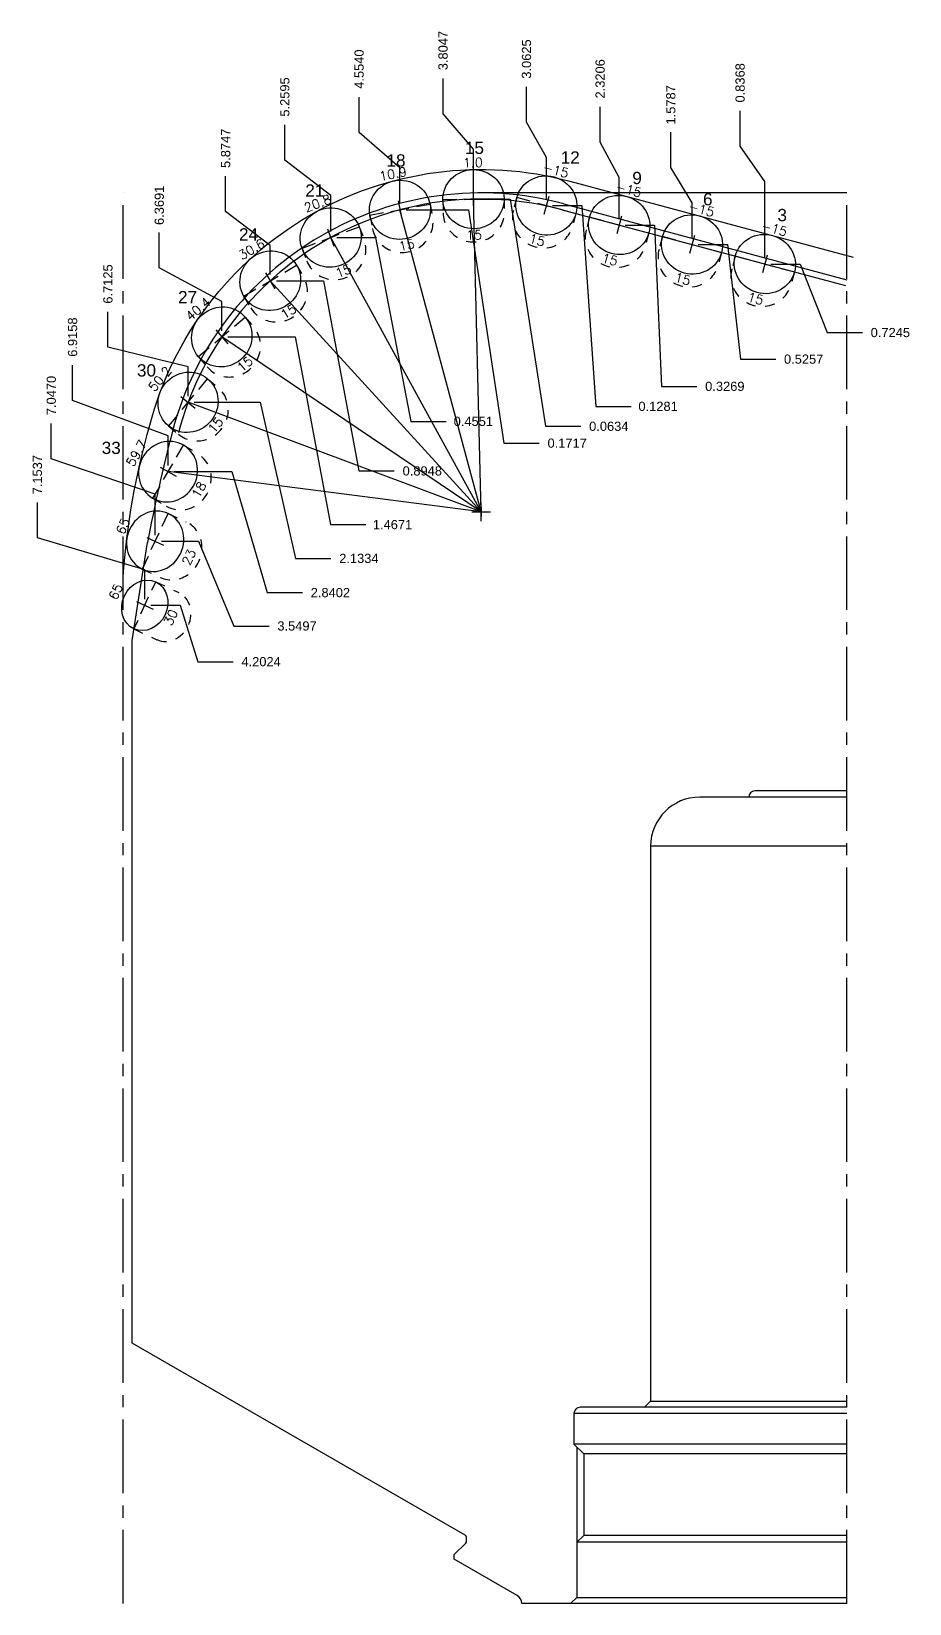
# Model space of a CAD drawing. Header units: inches. Extents: x 78 to 146, y -16.6 to 32.6.
# Drawn here: x 137.1 to 146.04, y 2.77 to 18.79 of the extents above; entities that cross this region are included whole.
import ezdxf
from ezdxf.enums import TextEntityAlignment as Align

# ---------------------------------------------------------------- set-up
doc = ezdxf.new("R2010")
doc.units = ezdxf.units.IN
doc.header["$MEASUREMENT"] = 0
doc.header["$PDMODE"] = 35
doc.linetypes.add('CENTER2', pattern=[1.125, 0.75, -0.125, 0.125, -0.125])
doc.linetypes.add('HIDDEN2', pattern=[0.1875, 0.125, -0.0625])
doc.layers.get('Defpoints').update_dxf_attribs({"color": 10})
doc.layers.add('Blade_3', color=7, linetype='Continuous', true_color=0x00cc00)
doc.layers.add('CLine', color=5, linetype='CENTER2')
doc.styles.add('RomanS', font='romans')
doc.styles.get("Standard").update_dxf_attribs({"font": 'arial.ttf'})
doc.dimstyles.get("Standard").update_dxf_attribs({"dimtxt": 0.09375, "dimasz": 0.18, "dimexe": 0.18, "dimexo": 0.0625, "dimgap": 0.09, "dimtad": 0, "dimtih": 1, "dimtoh": 1, "dimdec": 4, "dimzin": 0, "dimdsep": 46, "dimtxsty": 'Standard', "dimcen": 0.09, "dimadec": 4, "dimazin": 0, "dimtfac": 1, "dimtdec": 4, "dimtofl": 0, "dimtmove": 0, "dimatfit": 3, "dimfxl": 1, "dimtolj": 1, "dimtzin": 0, "dimarcsym": 0})

# ---------------------------------------------------------------- blocks, each defined once
blk = doc.blocks.new('CMark')
at = {"layer": 'CLine'}
for p, q in [((-0.094, 0), (0.094, 0)), ((0, 0.094), (0, -0.094))]:
    blk.add_line(p, q, dxfattribs=at)
blk = doc.blocks.new('1613@15')
for p, q in [((-0.17, 0), (-0.312, 0)), ((0.171, 0), (0.312, 0))]:
    blk.add_line(p, q)
at = {"color": 8, "linetype": 'HIDDEN2', "ltscale": 0.5}
blk.add_line((-0.312, 0), (-0.312, -0.135), dxfattribs=at)
at = {"color": 8, "linetype": 'HIDDEN2', "ltscale": 0.5, "flags": 128}
blk.add_lwpolyline([(0.312, 0), (0.312, -0.135)], dxfattribs=at)
blk.add_ellipse((0, 0), major_axis=(-0.312, 0), ratio=0.965926, start_param=-3.141592653589793, end_param=3.141592653589793)
at = {"color": 8, "linetype": 'HIDDEN2', "ltscale": 0.5}
blk.add_ellipse((0, -0.135), major_axis=(-0.312, 0), ratio=0.965926, start_param=0, end_param=3.141593, dxfattribs=at)
blk.add_blockref('CMark', (0, 0))
at = {"style": 'RomanS'}
blk.add_text('15', height=0.094, dxfattribs=at).set_placement((0, -0.364), align=Align.MIDDLE_CENTER)
blk.add_attdef('ANG', text='', height=0.094, dxfattribs=at).set_placement((0, 0.298), align=Align.BOTTOM_CENTER)
blk = doc.blocks.new('*D123')
at = {"layer": 'Blade_3', "color": 0, "lineweight": -2, "transparency": 16777216}
for p, q in [((144.315, 17.62), (144.315, 17.98)), ((144.567, 17.26), (144.315, 17.62)), ((144.567, 16.481), (144.567, 17.26))]:
    blk.add_line(p, q, dxfattribs=at)
at = {"layer": 'Defpoints', "color": 0, "transparency": 16777216}
for p in [(144.315, 17.98), (145.403, 17.143), (144.567, 16.419)]:
    blk.add_point(p, dxfattribs=at)
at = {"layer": 'Blade_3', "color": 0, "transparency": 16777216, "insert": (144.315, 18.265), "char_height": 0.0938, "attachment_point": 5, "rotation": 90}
blk.add_mtext('\\A1;0.8368', dxfattribs=at)
blk = doc.blocks.new('*D124')
at = {"layer": 'Blade_3', "color": 0, "lineweight": -2, "transparency": 16777216}
for p, q in [((143.609, 17.401), (143.609, 17.761)), ((143.825, 17.041), (143.609, 17.401)), ((143.825, 16.68), (143.825, 17.041))]:
    blk.add_line(p, q, dxfattribs=at)
at = {"layer": 'Defpoints', "color": 0, "transparency": 16777216}
for p in [(143.609, 17.761), (145.403, 17.143), (143.825, 16.617)]:
    blk.add_point(p, dxfattribs=at)
at = {"layer": 'Blade_3', "color": 0, "transparency": 16777216, "insert": (143.609, 18.041), "char_height": 0.0938, "attachment_point": 5, "rotation": 90}
blk.add_mtext('\\A1;1.5787', dxfattribs=at)
blk = doc.blocks.new('*D125')
at = {"layer": 'Blade_3', "color": 0, "lineweight": -2, "transparency": 16777216}
for p, q in [((142.889, 17.66), (142.889, 18.02)), ((143.083, 17.3), (142.889, 17.66)), ((143.083, 16.879), (143.083, 17.3))]:
    blk.add_line(p, q, dxfattribs=at)
at = {"layer": 'Defpoints', "color": 0, "transparency": 16777216}
for p in [(142.889, 18.02), (145.403, 17.143), (143.083, 16.816)]:
    blk.add_point(p, dxfattribs=at)
at = {"layer": 'Blade_3', "color": 0, "transparency": 16777216, "insert": (142.889, 18.306), "char_height": 0.0938, "attachment_point": 5, "rotation": 90}
blk.add_mtext('\\A1;2.3206', dxfattribs=at)
blk = doc.blocks.new('*D126')
at = {"layer": 'Blade_3', "color": 0, "lineweight": -2, "transparency": 16777216}
for p, q in [((142.139, 17.863), (142.139, 18.223)), ((142.341, 17.503), (142.139, 17.863)), ((142.341, 17.078), (142.341, 17.503))]:
    blk.add_line(p, q, dxfattribs=at)
at = {"layer": 'Defpoints', "color": 0, "transparency": 16777216}
for p in [(142.139, 18.223), (145.403, 17.143), (142.341, 17.015)]:
    blk.add_point(p, dxfattribs=at)
at = {"layer": 'Blade_3', "color": 0, "transparency": 16777216, "insert": (142.139, 18.508), "char_height": 0.0938, "attachment_point": 5, "rotation": 90}
blk.add_mtext('\\A1;3.0625', dxfattribs=at)
blk = doc.blocks.new('*D127')
at = {"layer": 'Blade_3', "color": 0, "lineweight": -2, "transparency": 16777216}
for p, q in [((141.289, 17.949), (141.289, 18.309)), ((141.599, 17.589), (141.289, 17.949)), ((141.599, 17.142), (141.599, 17.589))]:
    blk.add_line(p, q, dxfattribs=at)
at = {"layer": 'Defpoints', "color": 0, "transparency": 16777216}
for p in [(141.289, 18.309), (145.403, 17.143), (141.599, 17.08)]:
    blk.add_point(p, dxfattribs=at)
at = {"layer": 'Blade_3', "color": 0, "transparency": 16777216, "insert": (141.289, 18.594), "char_height": 0.0938, "attachment_point": 5, "rotation": 90}
blk.add_mtext('\\A1;3.8047', dxfattribs=at)
blk = doc.blocks.new('*D128')
at = {"layer": 'Blade_3', "color": 0, "lineweight": -2, "transparency": 16777216}
for p, q in [((140.434, 17.759), (140.434, 18.119)), ((140.849, 17.399), (140.434, 17.759)), ((140.849, 17.034), (140.849, 17.399))]:
    blk.add_line(p, q, dxfattribs=at)
at = {"layer": 'Defpoints', "color": 0, "transparency": 16777216}
for p in [(140.434, 18.119), (145.403, 17.143), (140.849, 16.971)]:
    blk.add_point(p, dxfattribs=at)
at = {"layer": 'Blade_3', "color": 0, "transparency": 16777216, "insert": (140.434, 18.405), "char_height": 0.0938, "attachment_point": 5, "rotation": 90}
blk.add_mtext('\\A1;4.5540', dxfattribs=at)
blk = doc.blocks.new('*D129')
at = {"layer": 'Blade_3', "color": 0, "lineweight": -2, "transparency": 16777216}
for p, q in [((139.677, 17.476), (139.677, 17.836)), ((140.144, 17.116), (139.677, 17.476)), ((140.144, 16.751), (140.144, 17.116))]:
    blk.add_line(p, q, dxfattribs=at)
at = {"layer": 'Defpoints', "color": 0, "transparency": 16777216}
for p in [(139.677, 17.836), (145.403, 17.143), (140.144, 16.688)]:
    blk.add_point(p, dxfattribs=at)
at = {"layer": 'Blade_3', "color": 0, "transparency": 16777216, "insert": (139.677, 18.121), "char_height": 0.0938, "attachment_point": 5, "rotation": 90}
blk.add_mtext('\\A1;5.2595', dxfattribs=at)
blk = doc.blocks.new('*D130')
at = {"layer": 'Blade_3', "color": 0, "lineweight": -2, "transparency": 16777216}
for p, q in [((139.074, 16.953), (139.074, 17.313)), ((139.529, 16.608), (139.074, 16.953)), ((139.529, 16.311), (139.529, 16.608))]:
    blk.add_line(p, q, dxfattribs=at)
at = {"layer": 'Defpoints', "color": 0, "transparency": 16777216}
for p in [(139.074, 17.313), (145.403, 17.143), (139.529, 16.248)]:
    blk.add_point(p, dxfattribs=at)
at = {"layer": 'Blade_3', "color": 0, "transparency": 16777216, "insert": (139.074, 17.598), "char_height": 0.0938, "attachment_point": 5, "rotation": 90}
blk.add_mtext('\\A1;5.8747', dxfattribs=at)
blk = doc.blocks.new('*D131')
at = {"layer": 'Blade_3', "color": 0, "lineweight": -2, "transparency": 16777216}
for p, q in [((138.398, 16.381), (138.398, 16.741)), ((139.034, 16.036), (138.398, 16.381)), ((139.034, 15.739), (139.034, 16.036))]:
    blk.add_line(p, q, dxfattribs=at)
at = {"layer": 'Defpoints', "color": 0, "transparency": 16777216}
for p in [(145.403, 17.143), (138.398, 16.741), (139.034, 15.676)]:
    blk.add_point(p, dxfattribs=at)
at = {"layer": 'Blade_3', "color": 0, "transparency": 16777216, "insert": (138.398, 17.017), "char_height": 0.0938, "attachment_point": 5, "rotation": 90}
blk.add_mtext('\\A1;6.3691', dxfattribs=at)
blk = doc.blocks.new('*D132')
at = {"layer": 'Blade_3', "color": 0, "lineweight": -2, "transparency": 16777216}
for p, q in [((137.875, 15.57), (137.875, 15.93)), ((138.691, 15.37), (137.875, 15.57)), ((138.691, 15.072), (138.691, 15.37))]:
    blk.add_line(p, q, dxfattribs=at)
at = {"layer": 'Defpoints', "color": 0, "transparency": 16777216}
for p in [(145.403, 17.143), (137.875, 15.93), (138.691, 15.01)]:
    blk.add_point(p, dxfattribs=at)
at = {"layer": 'Blade_3', "color": 0, "transparency": 16777216, "insert": (137.875, 16.215), "char_height": 0.0938, "attachment_point": 5, "rotation": 90}
blk.add_mtext('\\A1;6.7125', dxfattribs=at)
blk = doc.blocks.new('*D133')
at = {"layer": 'Blade_3', "color": 0, "lineweight": -2, "transparency": 16777216}
for p, q in [((144.629, 16.419), (144.927, 16.419)), ((144.927, 16.419), (145.2, 15.72)), ((145.2, 15.72), (145.56, 15.72))]:
    blk.add_line(p, q, dxfattribs=at)
at = {"layer": 'Defpoints', "color": 0, "transparency": 16777216}
for p in [(145.403, 17.143), (144.567, 16.419), (145.56, 15.72)]:
    blk.add_point(p, dxfattribs=at)
at = {"layer": 'Blade_3', "color": 0, "transparency": 16777216, "insert": (145.845, 15.72), "char_height": 0.0938, "attachment_point": 5}
blk.add_mtext('\\A1;0.7245', dxfattribs=at)
blk = doc.blocks.new('*D134')
at = {"layer": 'Blade_3', "color": 0, "lineweight": -2, "transparency": 16777216}
for p, q in [((143.887, 16.617), (144.185, 16.617)), ((144.185, 16.617), (144.317, 15.449)), ((144.317, 15.449), (144.677, 15.449))]:
    blk.add_line(p, q, dxfattribs=at)
at = {"layer": 'Defpoints', "color": 0, "transparency": 16777216}
for p in [(145.403, 17.143), (143.825, 16.617), (144.677, 15.449)]:
    blk.add_point(p, dxfattribs=at)
at = {"layer": 'Blade_3', "color": 0, "transparency": 16777216, "insert": (144.962, 15.449), "char_height": 0.0938, "attachment_point": 5}
blk.add_mtext('\\A1;0.5257', dxfattribs=at)
blk = doc.blocks.new('*D135')
at = {"layer": 'Blade_3', "color": 0, "lineweight": -2, "transparency": 16777216}
for p, q in [((143.145, 16.816), (143.443, 16.816)), ((143.443, 16.816), (143.514, 15.172)), ((143.514, 15.172), (143.874, 15.172))]:
    blk.add_line(p, q, dxfattribs=at)
at = {"layer": 'Defpoints', "color": 0, "transparency": 16777216}
for p in [(145.403, 17.143), (143.083, 16.816), (143.874, 15.172)]:
    blk.add_point(p, dxfattribs=at)
at = {"layer": 'Blade_3', "color": 0, "transparency": 16777216, "insert": (144.159, 15.172), "char_height": 0.0938, "attachment_point": 5}
blk.add_mtext('\\A1;0.3269', dxfattribs=at)
blk = doc.blocks.new('*D136')
at = {"layer": 'Blade_3', "color": 0, "lineweight": -2, "transparency": 16777216}
for p, q in [((142.403, 17.015), (142.701, 17.015)), ((142.701, 17.015), (142.844, 14.968)), ((142.844, 14.968), (143.204, 14.968))]:
    blk.add_line(p, q, dxfattribs=at)
at = {"layer": 'Defpoints', "color": 0, "transparency": 16777216}
for p in [(145.403, 17.143), (142.341, 17.015), (143.204, 14.968)]:
    blk.add_point(p, dxfattribs=at)
at = {"layer": 'Blade_3', "color": 0, "transparency": 16777216, "insert": (143.479, 14.968), "char_height": 0.0938, "attachment_point": 5}
blk.add_mtext('\\A1;0.1281', dxfattribs=at)
blk = doc.blocks.new('*D137')
at = {"layer": 'Blade_3', "color": 0, "lineweight": -2, "transparency": 16777216}
for p, q in [((141.661, 17.08), (141.973, 17.08)), ((141.973, 17.08), (142.333, 14.765)), ((142.333, 14.765), (142.693, 14.765))]:
    blk.add_line(p, q, dxfattribs=at)
at = {"layer": 'Defpoints', "color": 0, "transparency": 16777216}
for p in [(145.403, 17.143), (141.599, 17.08), (142.693, 14.765)]:
    blk.add_point(p, dxfattribs=at)
at = {"layer": 'Blade_3', "color": 0, "transparency": 16777216, "insert": (142.977, 14.765), "char_height": 0.0938, "attachment_point": 5}
blk.add_mtext('\\A1;0.0634', dxfattribs=at)
blk = doc.blocks.new('*D138')
at = {"layer": 'Blade_3', "color": 0, "lineweight": -2, "transparency": 16777216}
for p, q in [((140.912, 16.971), (141.548, 16.971)), ((141.548, 16.971), (141.908, 14.593)), ((141.908, 14.593), (142.268, 14.593))]:
    blk.add_line(p, q, dxfattribs=at)
at = {"layer": 'Defpoints', "color": 0, "transparency": 16777216}
for p in [(145.403, 17.143), (140.849, 16.971), (142.268, 14.593)]:
    blk.add_point(p, dxfattribs=at)
at = {"layer": 'Blade_3', "color": 0, "transparency": 16777216, "insert": (142.553, 14.593), "char_height": 0.0938, "attachment_point": 5}
blk.add_mtext('\\A1;0.1717', dxfattribs=at)
blk = doc.blocks.new('*D139')
at = {"layer": 'Blade_3', "color": 0, "lineweight": -2, "transparency": 16777216}
for p, q in [((140.206, 16.688), (140.601, 16.688)), ((140.601, 16.688), (140.961, 14.815)), ((140.961, 14.815), (141.321, 14.815))]:
    blk.add_line(p, q, dxfattribs=at)
at = {"layer": 'Defpoints', "color": 0, "transparency": 16777216}
for p in [(145.403, 17.143), (140.144, 16.688), (141.321, 14.815)]:
    blk.add_point(p, dxfattribs=at)
at = {"layer": 'Blade_3', "color": 0, "transparency": 16777216, "insert": (141.597, 14.815), "char_height": 0.0938, "attachment_point": 5}
blk.add_mtext('\\A1;0.4551', dxfattribs=at)
blk = doc.blocks.new('*D140')
at = {"layer": 'Blade_3', "color": 0, "lineweight": -2, "transparency": 16777216}
for p, q in [((139.591, 16.248), (140.072, 16.248)), ((140.072, 16.248), (140.432, 14.31)), ((140.432, 14.31), (140.792, 14.31))]:
    blk.add_line(p, q, dxfattribs=at)
at = {"layer": 'Defpoints', "color": 0, "transparency": 16777216}
for p in [(145.403, 17.143), (139.529, 16.248), (140.792, 14.31)]:
    blk.add_point(p, dxfattribs=at)
at = {"layer": 'Blade_3', "color": 0, "transparency": 16777216, "insert": (141.077, 14.31), "char_height": 0.0938, "attachment_point": 5}
blk.add_mtext('\\A1;0.8948', dxfattribs=at)
blk = doc.blocks.new('*D141')
at = {"layer": 'Blade_3', "color": 0, "lineweight": -2, "transparency": 16777216}
for p, q in [((139.097, 15.676), (139.783, 15.676)), ((139.783, 15.676), (140.143, 13.763)), ((140.143, 13.763), (140.503, 13.763))]:
    blk.add_line(p, q, dxfattribs=at)
at = {"layer": 'Defpoints', "color": 0, "transparency": 16777216}
for p in [(145.403, 17.143), (139.034, 15.676), (140.503, 13.763)]:
    blk.add_point(p, dxfattribs=at)
at = {"layer": 'Blade_3', "color": 0, "transparency": 16777216, "insert": (140.774, 13.763), "char_height": 0.0938, "attachment_point": 5}
blk.add_mtext('\\A1;1.4671', dxfattribs=at)
blk = doc.blocks.new('*D142')
at = {"layer": 'Blade_3', "color": 0, "lineweight": -2, "transparency": 16777216}
for p, q in [((138.753, 15.01), (139.426, 15.01)), ((139.426, 15.01), (139.786, 13.419)), ((139.786, 13.419), (140.146, 13.419))]:
    blk.add_line(p, q, dxfattribs=at)
at = {"layer": 'Defpoints', "color": 0, "transparency": 16777216}
for p in [(145.403, 17.143), (138.691, 15.01), (140.146, 13.419)]:
    blk.add_point(p, dxfattribs=at)
at = {"layer": 'Blade_3', "color": 0, "transparency": 16777216, "insert": (140.431, 13.419), "char_height": 0.0938, "attachment_point": 5}
blk.add_mtext('\\A1;2.1334', dxfattribs=at)
blk = doc.blocks.new('1313@30')
for p, q in [((-0.17, 0), (-0.265, 0)), ((0.171, 0), (0.264, 0))]:
    blk.add_line(p, q)
at = {"color": 8, "linetype": 'HIDDEN2', "ltscale": 0.5}
blk.add_line((-0.265, 0), (-0.265, -0.26), dxfattribs=at)
at = {"color": 8, "linetype": 'HIDDEN2', "ltscale": 0.5, "flags": 128}
blk.add_lwpolyline([(0.264, 0), (0.264, -0.26)], dxfattribs=at)
blk.add_ellipse((0, 0), major_axis=(0.264, 0), ratio=0.866025)
at = {"color": 8, "linetype": 'HIDDEN2', "ltscale": 0.5}
blk.add_ellipse((0, -0.26), major_axis=(0.264, 0), ratio=0.866025, start_param=3.141593, end_param=6.283185, dxfattribs=at)
blk.add_blockref('CMark', (0, 0))
at = {"style": 'RomanS'}
blk.add_text('30', height=0.094, dxfattribs=at).set_placement((0, -0.292), align=Align.MIDDLE_CENTER)
blk.add_attdef('ANG', text='', height=0.094, dxfattribs=at).set_placement((0, 0.251), align=Align.BOTTOM_CENTER)
blk = doc.blocks.new('*D181')
at = {"layer": 'Blade_3', "color": 0, "lineweight": -2, "transparency": 16777216}
for p, q in [((137.157, 13.627), (137.157, 13.987)), ((138.25, 13.301), (137.157, 13.627)), ((138.25, 13.003), (138.25, 13.301))]:
    blk.add_line(p, q, dxfattribs=at)
at = {"layer": 'Defpoints', "color": 0, "transparency": 16777216}
for p in [(145.403, 17.143), (137.157, 13.987), (138.25, 12.941)]:
    blk.add_point(p, dxfattribs=at)
at = {"layer": 'Blade_3', "color": 0, "transparency": 16777216, "insert": (137.157, 14.272), "char_height": 0.0938, "attachment_point": 5, "rotation": 90}
blk.add_mtext('\\A1;7.1537', dxfattribs=at)
blk = doc.blocks.new('*D182')
at = {"layer": 'Blade_3', "color": 0, "lineweight": -2, "transparency": 16777216}
for p, q in [((138.312, 12.941), (138.61, 12.941)), ((138.61, 12.941), (138.789, 12.366)), ((138.789, 12.366), (139.149, 12.366))]:
    blk.add_line(p, q, dxfattribs=at)
at = {"layer": 'Defpoints', "color": 0, "transparency": 16777216}
for p in [(145.403, 17.143), (138.25, 12.941), (139.149, 12.366)]:
    blk.add_point(p, dxfattribs=at)
at = {"layer": 'Blade_3', "color": 0, "transparency": 16777216, "insert": (139.435, 12.366), "char_height": 0.0938, "attachment_point": 5}
blk.add_mtext('\\A1;4.2024', dxfattribs=at)
blk = doc.blocks.new('1613@18')
for p, q in [((-0.17, 0), (-0.312, 0)), ((0.171, 0), (0.312, 0))]:
    blk.add_line(p, q)
at = {"color": 8, "linetype": 'HIDDEN2', "ltscale": 0.5}
blk.add_line((-0.312, 0), (-0.312, -0.159), dxfattribs=at)
at = {"color": 8, "linetype": 'HIDDEN2', "ltscale": 0.5, "flags": 128}
blk.add_lwpolyline([(0.312, 0), (0.312, -0.159)], dxfattribs=at)
at = {"extrusion": (0, 0, -1)}
blk.add_ellipse((0, 0), major_axis=(-0.312, 0), ratio=0.95104, start_param=-3.141592653589793, end_param=3.141592653589793, dxfattribs=at)
at = {"color": 8, "linetype": 'HIDDEN2', "ltscale": 0.5}
blk.add_ellipse((0, -0.161), major_axis=(0.312, 0), ratio=0.953717, start_param=3.141593, end_param=6.283185, dxfattribs=at)
blk.add_blockref('CMark', (0, 0))
at = {"style": 'RomanS'}
blk.add_text('18', height=0.094, dxfattribs=at).set_placement((0, -0.364), align=Align.MIDDLE_CENTER)
blk.add_attdef('ANG', text='', height=0.094, dxfattribs=at).set_placement((0, 0.298), align=Align.BOTTOM_CENTER)
blk = doc.blocks.new('*D194')
at = {"layer": 'Blade_3', "color": 0, "lineweight": -2, "transparency": 16777216}
for p, q in [((137.515, 15.029), (137.515, 15.389)), ((138.488, 14.669), (137.515, 15.029)), ((138.488, 14.365), (138.488, 14.669))]:
    blk.add_line(p, q, dxfattribs=at)
at = {"layer": 'Defpoints', "color": 0, "transparency": 16777216}
for p in [(145.403, 17.143), (137.515, 15.389), (138.488, 14.303)]:
    blk.add_point(p, dxfattribs=at)
at = {"layer": 'Blade_3', "color": 0, "transparency": 16777216, "insert": (137.515, 15.674), "char_height": 0.0938, "attachment_point": 5, "rotation": 90}
blk.add_mtext('\\A1;6.9158', dxfattribs=at)
blk = doc.blocks.new('*D195')
at = {"layer": 'Blade_3', "color": 0, "lineweight": -2, "transparency": 16777216}
for p, q in [((138.55, 14.303), (139.136, 14.303)), ((139.136, 14.303), (139.496, 13.07)), ((139.496, 13.07), (139.856, 13.07))]:
    blk.add_line(p, q, dxfattribs=at)
at = {"layer": 'Defpoints', "color": 0, "transparency": 16777216}
for p in [(145.403, 17.143), (138.488, 14.303), (139.856, 13.07)]:
    blk.add_point(p, dxfattribs=at)
at = {"layer": 'Blade_3', "color": 0, "transparency": 16777216, "insert": (140.141, 13.07), "char_height": 0.0938, "attachment_point": 5}
blk.add_mtext('\\A1;2.8402', dxfattribs=at)
blk = doc.blocks.new('1613@23')
for p, q in [((-0.17, 0), (-0.313, 0)), ((0.171, 0), (0.312, 0))]:
    blk.add_line(p, q)
at = {"color": 8, "linetype": 'HIDDEN2', "ltscale": 0.5}
blk.add_line((-0.313, 0), (-0.313, -0.203), dxfattribs=at)
at = {"color": 8, "linetype": 'HIDDEN2', "ltscale": 0.5, "flags": 128}
blk.add_lwpolyline([(0.312, 0), (0.312, -0.203)], dxfattribs=at)
blk.add_ellipse((0, 0), major_axis=(-0.312, 0), ratio=0.920512, start_param=3.141593, end_param=9.424778)
at = {"color": 8, "linetype": 'HIDDEN2', "ltscale": 0.5}
blk.add_ellipse((0, -0.203), major_axis=(-0.312, 0), ratio=0.920512, start_param=0, end_param=3.141593, dxfattribs=at)
blk.add_blockref('CMark', (0, 0))
at = {"style": 'RomanS'}
blk.add_text('23', height=0.094, dxfattribs=at).set_placement((-0.001, -0.379), align=Align.MIDDLE_CENTER)
blk.add_attdef('ANG', text='', height=0.094, dxfattribs=at).set_placement((0, 0.287), align=Align.BOTTOM_CENTER)
blk = doc.blocks.new('*D199')
at = {"layer": 'Blade_3', "color": 0, "lineweight": -2, "transparency": 16777216}
for p, q in [((137.298, 14.435), (137.298, 14.795)), ((138.356, 14.075), (137.298, 14.435)), ((138.356, 13.656), (138.356, 14.075))]:
    blk.add_line(p, q, dxfattribs=at)
at = {"layer": 'Defpoints', "color": 0, "transparency": 16777216}
for p in [(145.403, 17.143), (137.298, 14.795), (138.356, 13.593)]:
    blk.add_point(p, dxfattribs=at)
at = {"layer": 'Blade_3', "color": 0, "transparency": 16777216, "insert": (137.298, 15.079), "char_height": 0.0938, "attachment_point": 5, "rotation": 90}
blk.add_mtext('\\A1;7.0470', dxfattribs=at)
blk = doc.blocks.new('*D200')
at = {"layer": 'Blade_3', "color": 0, "lineweight": -2, "transparency": 16777216}
for p, q in [((138.419, 13.593), (138.797, 13.593)), ((138.797, 13.593), (139.157, 12.73)), ((139.157, 12.73), (139.517, 12.73))]:
    blk.add_line(p, q, dxfattribs=at)
at = {"layer": 'Defpoints', "color": 0, "transparency": 16777216}
for p in [(145.403, 17.143), (138.356, 13.593), (139.517, 12.73)]:
    blk.add_point(p, dxfattribs=at)
at = {"layer": 'Blade_3', "color": 0, "transparency": 16777216, "insert": (139.801, 12.73), "char_height": 0.0938, "attachment_point": 5}
blk.add_mtext('\\A1;3.5497', dxfattribs=at)

msp = doc.modelspace()

# ---------------------------------------------------------------- linework, layer by layer
for p, q in [((145.40334, 17.14316), (141.67641, 17.14316)), ((142.51757, 17.03241), (145.40334, 16.25917)), ((142.50139, 16.97204), (145.38716, 16.1988)), ((141.67641, 13.94016), (141.67641, 13.84616)), ((141.62941, 13.89316), (141.72341, 13.89316)), ((138.12209, 12.58066), (138.27834, 13.58066)), ((138.12209, 5.42225), (138.12209, 12.58066)), ((144.40334, 10.98666), (143.90334, 10.98666)), ((145.40334, 10.98666), (144.40334, 10.98666)), ((145.40334, 11.04916), (144.46584, 11.04916)), ((145.40334, 10.48666), (143.40334, 10.48666)), ((143.40334, 10.48666), (143.40334, 4.83066)), ((141.51271, 3.46468), (138.12209, 5.42225)), ((143.40334, 4.83066), (143.34084, 4.76816)), ((143.40334, 4.83066), (145.40334, 4.83066)), ((145.40334, 4.70566), (142.62209, 4.70566)), ((142.62209, 4.70566), (142.62209, 4.39316)), ((143.34084, 4.76816), (142.68459, 4.76816)), ((145.40334, 4.76816), (143.34084, 4.76816)), ((145.40334, 4.39316), (142.62209, 4.39316)), ((142.62209, 4.39316), (142.72099, 4.29426)), ((142.65334, 3.39566), (142.65334, 4.36191)), ((145.40334, 4.29426), (142.72099, 4.29426)), ((142.72099, 4.29426), (142.72099, 3.46331)), ((141.40334, 3.26816), (141.51919, 3.384)), ((141.52834, 3.4061), (141.52834, 3.43761)), ((142.72099, 3.46331), (142.65084, 3.39316)), ((145.40334, 3.39316), (142.65084, 3.39316)), ((142.65084, 3.39316), (142.65084, 2.83066)), ((145.40334, 3.46331), (142.72099, 3.46331)), ((141.40334, 3.21921), (141.40334, 3.26816)), ((142.04396, 2.84935), (141.40334, 3.21921)), ((142.58834, 2.76816), (142.09084, 2.76816)), ((142.65084, 2.83066), (142.58834, 2.76816)), ((145.40334, 2.76816), (142.58834, 2.76816)), ((142.65084, 2.83066), (145.40334, 2.83066))]:
    msp.add_line(p, q)
for centre, radius, start, end in [((141.67641, 13.89316), 3.25, 75, 165.341329), ((141.67641, 13.89316), 3.1875, 75, 165.341329), ((154.25327, 10.60337), 16.25, 165.341329, 169.442782), ((143.90334, 10.48666), 0.5, 90, 180), ((144.46584, 10.98666), 0.0625, 90, 180), ((142.68459, 4.70566), 0.0625, 90, 180), ((141.49709, 3.43761), 0.03125, 0, 60), ((141.49709, 3.4061), 0.03125, 315, 0), ((141.99709, 2.76816), 0.09375, 0, 60)]:
    msp.add_arc(centre, radius, start, end)
at = {"layer": 'Blade_3'}
for q in [(141.59861, 17.07971), (140.84931, 16.97148), (140.14389, 16.68807), (139.5286, 16.24837), (139.0342, 15.67611), (138.69087, 15.00972), (138.48758, 14.30295)]:
    msp.add_line((141.67641, 13.89316), q, dxfattribs=at)
at = {"layer": 'CLine'}
for p, q in [((138.02834, 2.76816), (138.02834, 17.14316)), ((145.40334, 2.76816), (145.40334, 17.14316))]:
    msp.add_line(p, q, dxfattribs=at)
at = {"layer": 'Defpoints'}
msp.add_lwpolyline([(138.02834, 13.23253, -0.04981731), (138.30059, 14.77618, -0.4159595), (142.57953, 17.26366), (145.4653, 16.49042)], format="xyb", dxfattribs=at)

# ---------------------------------------------------------------- block references
at = {"rotation": 90}
msp.add_blockref('CMark', (141.67641, 13.89316), dxfattribs=at)
at = {"layer": 'Blade_3'}
for name, p, rotation, values in [('1613@15', (141.59861, 17.07971), 1, {'ANG': '1.0'}), ('1613@15', (140.84931, 16.97148), 10.9, {'ANG': '10.9'}), ('1613@15', (142.34086, 17.01506), 345, {'ANG': '-15'}), ('1613@15', (143.08276, 16.81627), 345, {'ANG': '-15'}), ('1613@15', (140.14389, 16.68807), 20.8, {'ANG': '20.8'}), ('1613@15', (143.82465, 16.61748), 345, {'ANG': '-15'}), ('1613@15', (139.5286, 16.24837), 30.6, {'ANG': '30.6'}), ('1613@15', (144.56655, 16.41869), 345, {'ANG': '-15'}), ('1613@15', (139.0342, 15.67611), 40.4, {'ANG': '40.4'}), ('1613@15', (138.69087, 15.00972), 50.2, {'ANG': '50.2'}), ('1613@18', (138.48758, 14.30295), 59.7, {'ANG': '59.7'}), ('1613@23', (138.35636, 13.59349), 65, {'ANG': '65'}), ('1313@30', (138.24961, 12.94071), 65, {'ANG': '65'})]:
    msp.add_blockref(name, p, dxfattribs=dict(at, rotation=rotation)).add_auto_attribs(values)

# ---------------------------------------------------------------- texts
for s, p in [('15', (141.51089, 17.54031)), ('18', (140.71235, 17.41205)), ('12', (142.48683, 17.44212)), ('9', (143.21646, 17.23312)), ('21', (139.88528, 17.10567)), ('6', (143.93657, 17.01699)), ('3', (144.69471, 16.85548)), ('24', (139.20971, 16.65854)), ('27', (138.58904, 16.01898)), ('30', (138.17036, 15.27242)), ('33', (137.81118, 14.48286))]:
    msp.add_text(s, height=0.125, dxfattribs=at).set_placement(p)

# ---------------------------------------------------------------- dimensions: what is measured, and where the dimension line sits
for feature_location, offset, dtype, origin, picture, middle in [((141.59861, 17.07971), (-0.30914, 1.22948), 1, (145.40334, 17.14316), '*D127', (141.28947, 18.59376)), ((140.84931, 16.97148), (-0.41507, 1.1471), 1, (145.40334, 17.14316), '*D128', (140.43424, 18.4049)), ((142.34086, 17.01506), (-0.2023, 1.20805), 1, (145.40334, 17.14316), '*D126', (142.13856, 18.50802)), ((143.08276, 16.81627), (-0.19356, 1.20393), 1, (145.40334, 17.14316), '*D125', (142.8892, 18.30556)), ((144.56655, 16.41869), (-0.25169, 1.56166), 1, (145.40334, 17.14316), '*D123', (144.31486, 18.26504)), ((140.1438887, 16.6880681), (-0.4664477, 1.147663), 1, (145.4033391, 17.1431552), '*D129', (139.677441, 18.1206812)), ((143.82465, 16.61748), (-0.21603, 1.14323), 1, (145.40334, 17.14316), '*D124', (143.60862, 18.0409)), ((139.5286, 16.24837), (-0.45413, 1.06471), 1, (145.40334, 17.14316), '*D130', (139.07447, 17.59768)), ((138.24961, 12.94071), (-1.09243, 1.04672), 1, (145.40334, 17.14316), '*D181', (137.15718, 14.27164)), ((138.35636, 13.59349), (-1.05822, 1.20167), 1, (145.40334, 17.14316), '*D199', (137.29814, 15.07921)), ((138.48758, 14.30295), (-0.97226, 1.08592), 1, (145.40334, 17.14316), '*D194', (137.51532, 15.67382)), ((138.69087, 15.00972), (-0.8162, 0.91988), 1, (145.40334, 17.14316), '*D132', (137.87467, 16.2148)), ((138.24960942, 12.94070524), (0.89958277, -0.57492394), 0, (145.4033391, 17.14315521), '*D182', (139.43548526, 12.36578131)), ((139.0342, 15.67611), (-0.63655, 1.06514), 1, (145.40334, 17.14316), '*D131', (138.39766, 17.01705)), ((138.35636, 13.59349), (1.16041, -0.86325), 0, (145.40334, 17.14316), '*D200', (139.80134, 12.73024)), ((138.48758, 14.30295), (1.3688, -1.23345), 0, (145.40334, 17.14316), '*D195', (140.14129, 13.0695)), ((138.69087, 15.00972), (1.45491, -1.59088), 0, (145.40334, 17.14316), '*D142', (140.43099, 13.41884)), ((139.0342042, 15.676105), (1.4684393, -1.9129268), 0, (145.4033391, 17.1431552), '*D141', (140.7737805, 13.7631783)), ((139.5286, 16.24837), (1.26323, -1.93795), 0, (145.40334, 17.14316), '*D140', (141.07652, 14.31042)), ((140.14389, 16.68807), (1.17708, -1.87344), 0, (145.40334, 17.14316), '*D139', (141.59652, 14.81463)), ((140.84931, 16.97148), (1.41919, -2.37821), 0, (145.40334, 17.14316), '*D138', (142.5531, 14.59327)), ((141.598614, 17.079706), (1.094427, -2.314271), 0, (145.403339, 17.143155), '*D137', (142.977447, 14.765435)), ((142.34086, 17.01506), (0.86286, -2.04671), 0, (145.40334, 17.14316), '*D136', (143.47927, 14.96835)), ((143.08276, 16.81627), (0.79162, -1.64385), 0, (145.40334, 17.14316), '*D135', (144.15907, 15.17242)), ((143.82465, 16.61748), (0.85277, -1.16836), 0, (145.40334, 17.14316), '*D134', (144.96202, 15.44912)), ((144.56655, 16.41869), (0.99386, -0.69902), 0, (145.40334, 17.14316), '*D133', (145.84536, 15.71967))]:
    dim = msp.add_ordinate_dim(feature_location=feature_location, offset=offset, dtype=dtype, origin=origin, dimstyle='Standard', dxfattribs=at)
    dim.commit()
    dim.dimension.update_dxf_attribs({"geometry": picture, "text_midpoint": middle})

doc.saveas('drawing.dxf')
